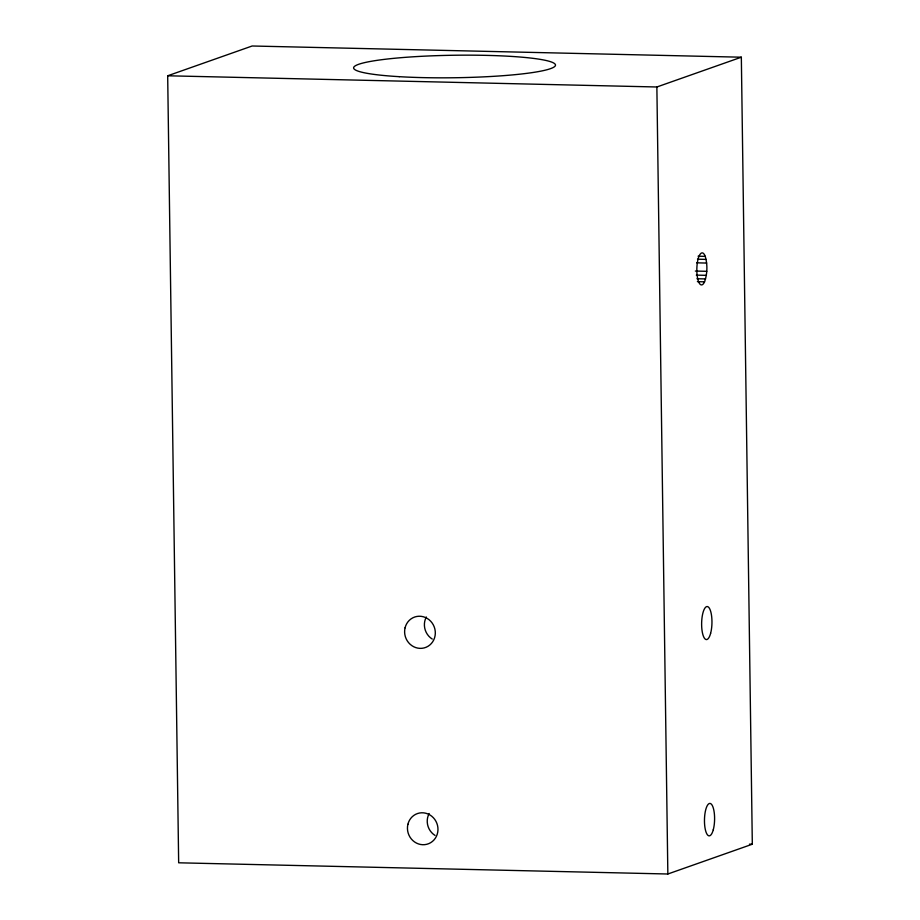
<?xml version="1.0" encoding="UTF-8"?>
<svg xmlns="http://www.w3.org/2000/svg" width="920" height="920" viewBox="0 0 920 920"><rect width="100%" height="100%" fill="white"/><g stroke="black" fill="none" stroke-linecap="round" stroke-linejoin="round"><path stroke-width="1.38" d="M697.383 281.669L704.547 281.83C707.445 273.734 707.641 264.615 705.237 256.37L698.084 256.208M167.681 75.785L252.149 46L741.336 57.201L752.318 844.215L667.851 874L178.664 862.799L167.681 75.785L656.869 86.986L741.336 57.201M697.521 259.198L706.077 259.394M696.658 262.832L706.64 263.062M695.347 271.055L706.755 271.32M696.313 275.114L706.307 275.344M696.969 278.737L705.548 278.933M749.455 844.146L752.318 844.215M656.869 86.986L667.851 874M704.547 281.83A16.054 5.014 -88.7 0 1 697.866 279.496A16.054 5.014 -88.7 0 1 698.452 257.818A16.054 5.014 -88.7 0 1 705.237 256.37M435.045 835.429A16.066 15.157 70.6 0 1 429.157 813.498M432.262 639.067A16.169 15.249 70.6 0 1 426.328 616.998M399.199 76.67A100.981 11.258 -0.8 0 0 555.323 65.734A100.981 11.258 -0.8 0 0 408.997 57.075A100.981 11.258 -0.8 0 0 399.199 76.67M713.276 829.771A16.226 5.06 -88.7 0 0 710.631 803.608A16.226 5.06 -88.7 0 0 704.697 825.539A16.226 5.06 -88.7 0 0 713.276 829.771M710.608 633.374A16.514 5.152 -88.7 0 0 707.905 606.728A16.514 5.152 -88.7 0 0 701.868 629.061A16.514 5.152 -88.7 0 0 710.608 633.374M407.905 824.285A16.066 15.157 70.6 0 0 426.868 844.272A16.066 15.157 70.6 0 0 433.343 817.707A16.066 15.157 70.6 0 0 407.905 824.285M405.076 627.808A16.169 15.249 70.6 0 0 424.154 647.921A16.169 15.249 70.6 0 0 430.663 621.195A16.169 15.249 70.6 0 0 405.076 627.808"/></g></svg>
